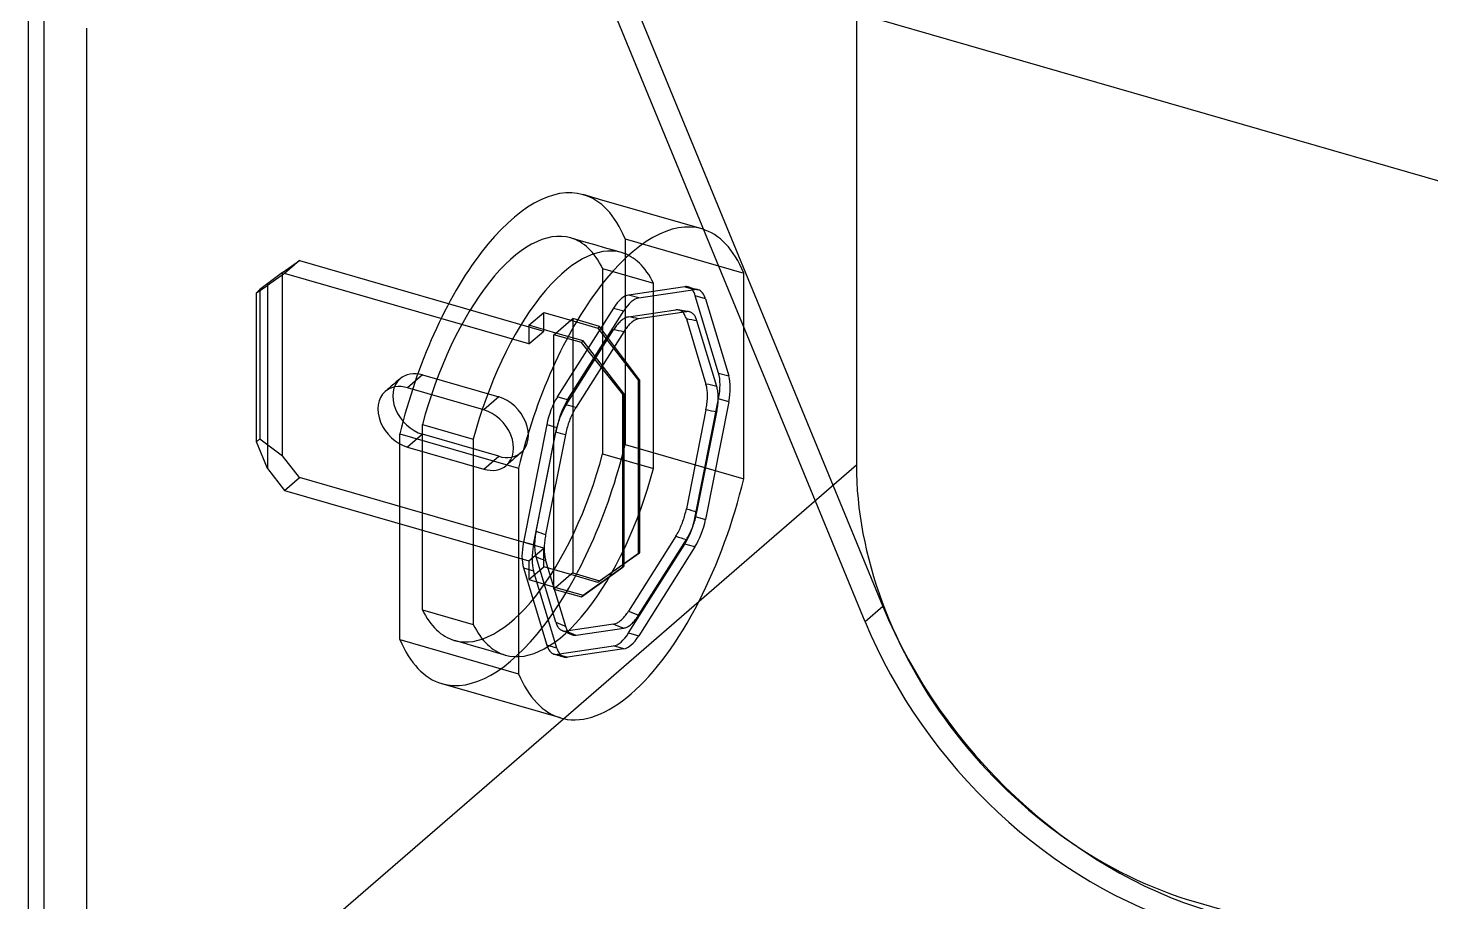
# Model space of a CAD drawing. Header units: millimetres. Extents: x -87 to 25, y -30 to 57.
# Drawn here: x -86.93 to -51.1, y 7 to 29.32 of the extents above; entities that cross this region are included whole.
import ezdxf

# ---------------------------------------------------------------- set-up
doc = ezdxf.new("R2010")
doc.units = ezdxf.units.MM
doc.layers.add('MAIN-1', color=7, linetype='Continuous')
doc.layers.add('MAIN-2', color=7, linetype='Continuous')

msp = doc.modelspace()

# ---------------------------------------------------------------- linework, layer by layer
at = {"layer": 'MAIN-1'}
for p, q in [((-79.364, 33.634), (-15.278, 15.134)), ((-86.926, 30.621), (-86.926, -0.556)), ((-85.426, -1.855), (-85.426, 29.322))]:
    msp.add_line(p, q, dxfattribs=at)
at = {"layer": 'MAIN-2'}
for p, q in [((-65.774, 49.341), (-65.774, 18.164)), ((-73.362, 34.631), (-65.1, 14.55)), ((-65.55, 14.161), (-73.812, 34.241)), ((-86.524, 31.371), (-86.524, 0.194)), ((-72.248, 24.922), (-72.753, 25.068)), ((-71.742, 24.776), (-72.248, 24.922)), ((-71.237, 24.63), (-71.742, 24.776)), ((-70.732, 24.484), (-71.237, 24.63)), ((-70.227, 24.338), (-70.732, 24.484)), ((-69.722, 24.193), (-70.227, 24.338)), ((-72.855, 23.9), (-73.072, 23.963)), ((-72.639, 23.838), (-72.855, 23.9)), ((-72.422, 23.775), (-72.639, 23.838)), ((-72.206, 23.713), (-72.422, 23.775)), ((-71.989, 23.65), (-72.206, 23.713)), ((-71.773, 23.588), (-71.989, 23.65)), ((-71.68, 23.937), (-68.649, 23.062)), ((-71.68, 23.937), (-71.68, 18.687)), ((-80.428, 23.075), (-79.995, 23.383)), ((-79.995, 23.383), (-80.375, 23.054)), ((-79.995, 23.383), (-73.759, 21.583)), ((-80.428, 23.075), (-81.005, 22.642)), ((-80.375, 23.054), (-80.808, 22.746)), ((-80.428, 18.399), (-80.428, 23.075)), ((-74.139, 21.254), (-80.375, 23.054)), ((-72.255, 23.18), (-70.956, 22.805)), ((-72.255, 23.18), (-72.255, 18.449)), ((-68.649, 17.812), (-68.649, 23.062)), ((-81.096, 22.563), (-80.808, 22.746)), ((-81.096, 22.563), (-81.005, 22.642)), ((-81.005, 22.642), (-81.005, 18.832)), ((-80.808, 22.746), (-80.808, 18.07)), ((-70.158, 22.717), (-71.593, 22.504)), ((-71.333, 22.429), (-69.898, 22.642)), ((-70.956, 18.074), (-70.956, 22.805)), ((-70.158, 22.717), (-69.898, 22.642)), ((-70.072, 22.712), (-70.028, 22.699)), ((-70.028, 22.699), (-69.985, 22.687)), ((-69.985, 22.687), (-69.942, 22.674)), ((-69.942, 22.674), (-69.899, 22.662)), ((-69.899, 22.662), (-69.855, 22.649)), ((-69.855, 22.649), (-69.812, 22.637)), ((-81.096, 18.753), (-81.096, 22.563)), ((-71.333, 22.429), (-71.593, 22.504)), ((-69.627, 22.407), (-69.887, 22.482)), ((-69.293, 20.512), (-69.887, 22.482)), ((-69.627, 22.407), (-69.033, 20.437)), ((-74.139, 21.731), (-73.759, 22.06)), ((-73.759, 21.583), (-73.759, 22.06)), ((-73.759, 22.06), (-73.066, 21.86)), ((-73.446, 21.531), (-73.066, 21.86)), ((-71.976, 22.172), (-73.411, 19.9)), ((-73.151, 19.825), (-71.716, 22.097)), ((-73.066, 21.86), (-73.011, 21.907)), ((-73.066, 21.86), (-72.374, 21.66)), ((-72.331, 21.696), (-73.011, 21.907)), ((-73.011, 21.907), (-73.011, 15.412)), ((-71.976, 22.172), (-71.716, 22.097)), ((-71.774, 21.854), (-71.794, 21.836)), ((-71.753, 21.87), (-71.774, 21.854)), ((-71.733, 21.885), (-71.753, 21.87)), ((-71.712, 21.898), (-71.733, 21.885)), ((-71.692, 21.91), (-71.712, 21.898)), ((-71.672, 21.92), (-71.692, 21.91)), ((-71.652, 21.929), (-71.672, 21.92)), ((-71.633, 21.936), (-71.652, 21.929)), ((-71.613, 21.941), (-71.633, 21.936)), ((-71.594, 21.945), (-71.613, 21.941)), ((-71.594, 21.945), (-70.385, 22.125)), ((-71.432, 21.862), (-71.452, 21.85)), ((-71.412, 21.872), (-71.432, 21.862)), ((-71.392, 21.881), (-71.412, 21.872)), ((-71.372, 21.888), (-71.392, 21.881)), ((-71.353, 21.893), (-71.372, 21.888)), ((-71.334, 21.897), (-71.353, 21.893)), ((-70.114, 22.078), (-71.334, 21.897)), ((-70.374, 22.126), (-70.385, 22.125)), ((-70.364, 22.127), (-70.374, 22.126)), ((-70.354, 22.127), (-70.364, 22.127)), ((-70.344, 22.127), (-70.354, 22.127)), ((-70.334, 22.126), (-70.344, 22.127)), ((-70.324, 22.125), (-70.334, 22.126)), ((-70.306, 22.121), (-70.324, 22.125)), ((-70.279, 22.118), (-70.324, 22.125)), ((-70.288, 22.115), (-70.306, 22.121)), ((-70.271, 22.108), (-70.288, 22.115)), ((-70.234, 22.11), (-70.279, 22.118)), ((-70.254, 22.099), (-70.271, 22.108)), ((-70.238, 22.088), (-70.254, 22.099)), ((-70.222, 22.076), (-70.238, 22.088)), ((-70.187, 22.102), (-70.234, 22.11)), ((-70.208, 22.062), (-70.222, 22.076)), ((-70.193, 22.046), (-70.208, 22.062)), ((-70.18, 22.029), (-70.193, 22.046)), ((-70.139, 22.094), (-70.187, 22.102)), ((-70.167, 22.01), (-70.18, 22.029)), ((-70.155, 21.989), (-70.167, 22.01)), ((-70.144, 21.967), (-70.155, 21.989)), ((-70.134, 21.943), (-70.144, 21.967)), ((-70.093, 22.086), (-70.139, 22.094)), ((-70.124, 21.918), (-70.134, 21.943)), ((-70.116, 21.892), (-70.124, 21.918)), ((-70.116, 21.892), (-69.615, 20.231)), ((-70.103, 22.079), (-70.114, 22.078)), ((-70.091, 22.08), (-70.103, 22.079)), ((-70.047, 22.077), (-70.093, 22.086)), ((-70.08, 22.08), (-70.091, 22.08)), ((-70.069, 22.08), (-70.08, 22.08)), ((-70.058, 22.079), (-70.069, 22.08)), ((-70.047, 22.077), (-70.058, 22.079)), ((-70.029, 22.073), (-70.047, 22.077)), ((-70.012, 22.067), (-70.029, 22.073)), ((-69.996, 22.059), (-70.012, 22.067)), ((-69.979, 22.05), (-69.996, 22.059)), ((-69.964, 22.039), (-69.979, 22.05)), ((-69.949, 22.026), (-69.964, 22.039)), ((-69.934, 22.012), (-69.949, 22.026)), ((-69.92, 21.996), (-69.934, 22.012)), ((-69.907, 21.979), (-69.92, 21.996)), ((-69.895, 21.96), (-69.907, 21.979)), ((-69.883, 21.94), (-69.895, 21.96)), ((-69.873, 21.918), (-69.883, 21.94)), ((-69.862, 21.895), (-69.873, 21.918)), ((-69.853, 21.871), (-69.862, 21.895)), ((-69.845, 21.844), (-69.853, 21.871)), ((-73.446, 21.531), (-74.139, 21.731)), ((-74.139, 21.731), (-74.139, 21.254)), ((-74.139, 21.254), (-73.759, 21.583)), ((-73.501, 21.483), (-73.446, 21.531)), ((-72.754, 21.331), (-73.446, 21.531)), ((-73.184, 19.7), (-71.974, 21.616)), ((-71.715, 21.567), (-72.934, 19.636)), ((-72.374, 21.66), (-72.331, 21.696)), ((-72.374, 21.66), (-71.334, 20.32)), ((-71.311, 20.34), (-72.331, 21.696)), ((-71.955, 21.645), (-71.974, 21.616)), ((-71.936, 21.673), (-71.955, 21.645)), ((-71.916, 21.701), (-71.936, 21.673)), ((-71.896, 21.726), (-71.916, 21.701)), ((-71.876, 21.751), (-71.896, 21.726)), ((-71.856, 21.774), (-71.876, 21.751)), ((-71.835, 21.796), (-71.856, 21.774)), ((-71.815, 21.817), (-71.835, 21.796)), ((-71.794, 21.836), (-71.815, 21.817)), ((-71.696, 21.596), (-71.715, 21.567)), ((-71.676, 21.625), (-71.696, 21.596)), ((-71.657, 21.652), (-71.676, 21.625)), ((-71.637, 21.678), (-71.657, 21.652)), ((-71.616, 21.702), (-71.637, 21.678)), ((-71.596, 21.726), (-71.616, 21.702)), ((-71.576, 21.748), (-71.596, 21.726)), ((-71.555, 21.768), (-71.576, 21.748)), ((-71.535, 21.787), (-71.555, 21.768)), ((-71.514, 21.805), (-71.535, 21.787)), ((-71.493, 21.822), (-71.514, 21.805)), ((-71.473, 21.837), (-71.493, 21.822)), ((-71.452, 21.85), (-71.473, 21.837)), ((-69.34, 20.17), (-69.845, 21.844)), ((-72.796, 21.294), (-73.501, 21.483)), ((-73.501, 14.988), (-73.501, 21.483)), ((-72.796, 21.294), (-72.754, 21.331)), ((-71.737, 19.972), (-72.796, 21.294)), ((-71.714, 19.991), (-72.754, 21.331)), ((-76.855, 20.464), (-77.235, 20.135)), ((-76.855, 20.464), (-74.907, 19.901)), ((-69.293, 20.512), (-69.033, 20.437)), ((-77.776, 20.066), (-77.808, 20.038)), ((-77.745, 20.093), (-77.776, 20.066)), ((-77.713, 20.12), (-77.745, 20.093)), ((-77.681, 20.148), (-77.713, 20.12)), ((-77.65, 20.175), (-77.681, 20.148)), ((-77.618, 20.203), (-77.65, 20.175)), ((-77.586, 20.23), (-77.618, 20.203)), ((-77.555, 20.258), (-77.586, 20.23)), ((-77.523, 20.285), (-77.555, 20.258)), ((-77.491, 20.312), (-77.523, 20.285)), ((-77.46, 20.34), (-77.491, 20.312)), ((-77.428, 20.367), (-77.46, 20.34)), ((-75.287, 19.572), (-77.235, 20.135)), ((-71.334, 20.32), (-71.311, 20.34)), ((-71.334, 15.904), (-71.334, 20.32)), ((-71.311, 20.34), (-71.311, 15.923)), ((-69.607, 20.204), (-69.615, 20.231)), ((-69.601, 20.176), (-69.607, 20.204)), ((-69.595, 20.147), (-69.601, 20.176)), ((-69.59, 20.117), (-69.595, 20.147)), ((-69.586, 20.086), (-69.59, 20.117)), ((-69.582, 20.054), (-69.586, 20.086)), ((-69.332, 20.143), (-69.34, 20.17)), ((-69.325, 20.115), (-69.332, 20.143)), ((-69.32, 20.086), (-69.325, 20.115)), ((-69.315, 20.056), (-69.32, 20.086)), ((-74.907, 19.901), (-75.287, 19.572)), ((-73.151, 19.825), (-73.411, 19.9)), ((-71.737, 19.972), (-71.714, 19.991)), ((-71.737, 15.555), (-71.737, 19.972)), ((-71.714, 19.991), (-71.714, 15.575)), ((-69.887, 16.848), (-69.293, 19.849)), ((-69.033, 19.774), (-69.627, 16.773)), ((-69.595, 19.69), (-69.59, 19.729)), ((-69.59, 19.729), (-69.586, 19.767)), ((-69.586, 19.767), (-69.582, 19.805)), ((-69.58, 20.02), (-69.582, 20.054)), ((-69.582, 19.805), (-69.58, 19.843)), ((-69.578, 19.986), (-69.58, 20.02)), ((-69.58, 19.843), (-69.578, 19.88)), ((-69.577, 19.951), (-69.578, 19.986)), ((-69.578, 19.88), (-69.577, 19.916)), ((-69.577, 19.916), (-69.577, 19.951)), ((-69.31, 20.024), (-69.315, 20.056)), ((-69.315, 19.667), (-69.31, 19.705)), ((-69.307, 19.992), (-69.31, 20.024)), ((-69.31, 19.705), (-69.307, 19.743)), ((-69.305, 19.959), (-69.307, 19.992)), ((-69.307, 19.743), (-69.305, 19.781)), ((-69.303, 19.925), (-69.305, 19.959)), ((-69.305, 19.781), (-69.303, 19.818)), ((-69.302, 19.89), (-69.303, 19.925)), ((-69.303, 19.818), (-69.302, 19.854)), ((-69.302, 19.854), (-69.302, 19.89)), ((-69.033, 19.774), (-69.293, 19.849)), ((-73.352, 19.355), (-73.366, 19.317)), ((-73.337, 19.393), (-73.352, 19.355)), ((-73.322, 19.43), (-73.337, 19.393)), ((-73.306, 19.467), (-73.322, 19.43)), ((-73.29, 19.503), (-73.306, 19.467)), ((-73.274, 19.538), (-73.29, 19.503)), ((-73.257, 19.572), (-73.274, 19.538)), ((-73.239, 19.606), (-73.257, 19.572)), ((-73.221, 19.638), (-73.239, 19.606)), ((-73.203, 19.67), (-73.221, 19.638)), ((-73.184, 19.7), (-73.203, 19.67)), ((-73.073, 19.365), (-73.088, 19.327)), ((-73.057, 19.401), (-73.073, 19.365)), ((-73.041, 19.437), (-73.057, 19.401)), ((-73.025, 19.473), (-73.041, 19.437)), ((-73.007, 19.507), (-73.025, 19.473)), ((-72.99, 19.541), (-73.007, 19.507)), ((-72.972, 19.573), (-72.99, 19.541)), ((-72.953, 19.605), (-72.972, 19.573)), ((-72.934, 19.636), (-72.953, 19.605)), ((-69.615, 19.572), (-70.116, 17.043)), ((-69.845, 16.96), (-69.34, 19.509)), ((-69.615, 19.572), (-69.607, 19.612)), ((-69.607, 19.612), (-69.601, 19.651)), ((-69.601, 19.651), (-69.595, 19.69)), ((-69.34, 19.509), (-69.332, 19.549)), ((-69.332, 19.549), (-69.325, 19.589)), ((-69.325, 19.589), (-69.32, 19.628)), ((-69.32, 19.628), (-69.315, 19.667)), ((-76.855, 19.196), (-75.556, 18.821)), ((-76.855, 14.465), (-76.855, 19.196)), ((-73.681, 19.197), (-74.276, 16.196)), ((-74.016, 16.121), (-73.421, 19.122)), ((-73.954, 16.473), (-73.453, 19.002)), ((-73.681, 19.197), (-73.421, 19.122)), ((-73.444, 19.042), (-73.453, 19.002)), ((-73.435, 19.081), (-73.444, 19.042)), ((-73.426, 19.121), (-73.435, 19.081)), ((-73.415, 19.161), (-73.426, 19.121)), ((-73.404, 19.2), (-73.415, 19.161)), ((-73.392, 19.239), (-73.404, 19.2)), ((-73.379, 19.278), (-73.392, 19.239)), ((-73.366, 19.317), (-73.379, 19.278)), ((-73.187, 19.015), (-73.196, 18.975)), ((-73.177, 19.055), (-73.187, 19.015)), ((-73.166, 19.094), (-73.177, 19.055)), ((-73.155, 19.134), (-73.166, 19.094)), ((-73.143, 19.173), (-73.155, 19.134)), ((-73.13, 19.212), (-73.143, 19.173)), ((-73.117, 19.251), (-73.13, 19.212)), ((-73.103, 19.289), (-73.117, 19.251)), ((-73.088, 19.327), (-73.103, 19.289)), ((-81.005, 18.832), (-81.096, 18.753)), ((-80.808, 18.07), (-81.096, 18.753)), ((-81.005, 18.832), (-80.428, 18.399)), ((-77.43, 18.958), (-74.399, 18.083)), ((-77.43, 13.708), (-77.43, 18.958)), ((-76.855, 18.948), (-77.235, 18.619)), ((-74.907, 18.386), (-76.855, 18.948)), ((-75.556, 18.821), (-75.556, 14.09)), ((-73.204, 18.935), (-73.709, 16.386)), ((-73.196, 18.975), (-73.204, 18.935)), ((-71.68, 18.687), (-68.649, 17.812)), ((-79.995, 17.841), (-80.428, 18.399)), ((-77.235, 18.619), (-75.287, 18.056)), ((-75.287, 18.056), (-74.907, 18.386)), ((-74.555, 18.29), (-74.587, 18.263)), ((-74.524, 18.317), (-74.555, 18.29)), ((-74.492, 18.345), (-74.524, 18.317)), ((-74.46, 18.372), (-74.492, 18.345)), ((-74.429, 18.4), (-74.46, 18.372)), ((-74.397, 18.427), (-74.429, 18.4)), ((-74.365, 18.455), (-74.397, 18.427)), ((-74.334, 18.482), (-74.365, 18.455)), ((-72.255, 18.449), (-70.956, 18.074)), ((-80.808, 18.07), (-80.375, 17.512)), ((-74.682, 18.18), (-74.714, 18.153)), ((-74.65, 18.208), (-74.682, 18.18)), ((-74.619, 18.235), (-74.65, 18.208)), ((-74.587, 18.263), (-74.619, 18.235)), ((-74.399, 18.083), (-74.399, 12.833)), ((-69.792, 14.684), (-65.774, 18.164)), ((-80.375, 17.512), (-79.995, 17.841)), ((-73.759, 16.041), (-79.995, 17.841)), ((-80.375, 17.512), (-74.139, 15.712)), ((-70.176, 16.806), (-70.165, 16.845)), ((-70.165, 16.845), (-70.153, 16.884)), ((-70.153, 16.884), (-70.143, 16.924)), ((-70.143, 16.924), (-70.133, 16.964)), ((-70.133, 16.964), (-70.124, 17.004)), ((-70.124, 17.004), (-70.116, 17.043)), ((-69.887, 16.848), (-69.627, 16.773)), ((-69.882, 16.801), (-69.872, 16.84)), ((-69.872, 16.84), (-69.862, 16.88)), ((-69.862, 16.88), (-69.853, 16.92)), ((-69.853, 16.92), (-69.845, 16.96)), ((-70.312, 16.473), (-70.294, 16.507)), ((-70.294, 16.507), (-70.278, 16.542)), ((-70.278, 16.542), (-70.262, 16.578)), ((-70.262, 16.578), (-70.246, 16.615)), ((-70.246, 16.615), (-70.231, 16.652)), ((-70.231, 16.652), (-70.216, 16.69)), ((-70.216, 16.69), (-70.202, 16.728)), ((-70.202, 16.728), (-70.189, 16.767)), ((-70.189, 16.767), (-70.176, 16.806)), ((-70.007, 16.458), (-69.991, 16.494)), ((-69.991, 16.494), (-69.975, 16.53)), ((-69.975, 16.53), (-69.96, 16.568)), ((-69.96, 16.568), (-69.946, 16.606)), ((-69.946, 16.606), (-69.932, 16.644)), ((-69.932, 16.644), (-69.918, 16.683)), ((-69.918, 16.683), (-69.906, 16.722)), ((-69.906, 16.722), (-69.894, 16.761)), ((-69.894, 16.761), (-69.882, 16.801)), ((-74.016, 16.121), (-74.276, 16.196)), ((-73.99, 16.165), (-73.991, 16.129)), ((-73.991, 16.129), (-73.991, 16.093)), ((-73.988, 16.202), (-73.99, 16.165)), ((-73.986, 16.24), (-73.988, 16.202)), ((-73.983, 16.278), (-73.986, 16.24)), ((-73.979, 16.316), (-73.983, 16.278)), ((-73.974, 16.355), (-73.979, 16.316)), ((-73.968, 16.394), (-73.974, 16.355)), ((-73.961, 16.433), (-73.968, 16.394)), ((-73.954, 16.473), (-73.961, 16.433)), ((-73.741, 16.152), (-73.744, 16.114)), ((-73.738, 16.19), (-73.741, 16.152)), ((-73.734, 16.228), (-73.738, 16.19)), ((-73.729, 16.267), (-73.734, 16.228)), ((-73.723, 16.306), (-73.729, 16.267)), ((-73.717, 16.346), (-73.723, 16.306)), ((-73.709, 16.386), (-73.717, 16.346)), ((-70.385, 16.345), (-71.594, 14.429)), ((-71.593, 13.873), (-70.158, 16.145)), ((-71.334, 14.329), (-70.114, 16.259)), ((-70.385, 16.345), (-70.366, 16.375)), ((-70.366, 16.375), (-70.347, 16.407)), ((-70.347, 16.407), (-70.329, 16.44)), ((-70.329, 16.44), (-70.312, 16.473)), ((-69.898, 16.07), (-70.158, 16.145)), ((-70.114, 16.259), (-70.095, 16.29)), ((-70.095, 16.29), (-70.077, 16.322)), ((-70.077, 16.322), (-70.059, 16.354)), ((-70.059, 16.354), (-70.041, 16.388)), ((-70.041, 16.388), (-70.024, 16.422)), ((-70.024, 16.422), (-70.007, 16.458)), ((-74.139, 15.712), (-73.759, 16.041)), ((-73.991, 16.093), (-73.99, 16.059)), ((-73.99, 16.059), (-73.988, 16.025)), ((-73.988, 16.025), (-73.986, 15.991)), ((-73.986, 15.991), (-73.983, 15.959)), ((-73.983, 15.959), (-73.979, 15.928)), ((-73.979, 15.928), (-73.974, 15.898)), ((-73.974, 15.898), (-73.968, 15.869)), ((-73.968, 15.869), (-73.961, 15.841)), ((-73.961, 15.841), (-73.954, 15.814)), ((-73.453, 14.153), (-73.954, 15.814)), ((-73.759, 15.564), (-73.759, 16.041)), ((-73.744, 16.114), (-73.746, 16.077)), ((-73.746, 16.077), (-73.746, 16.041)), ((-73.746, 16.041), (-73.746, 16.005)), ((-73.746, 16.005), (-73.746, 15.97)), ((-73.746, 15.97), (-73.744, 15.936)), ((-73.744, 15.936), (-73.741, 15.903)), ((-73.741, 15.903), (-73.738, 15.871)), ((-73.738, 15.871), (-73.734, 15.839)), ((-73.734, 15.839), (-73.729, 15.809)), ((-73.729, 15.809), (-73.723, 15.78)), ((-73.723, 15.78), (-73.717, 15.752)), ((-71.334, 15.904), (-72.374, 15.164)), ((-72.331, 15.201), (-71.311, 15.923)), ((-71.311, 15.923), (-71.334, 15.904)), ((-69.898, 16.07), (-71.333, 13.798)), ((-74.276, 15.533), (-73.681, 13.563)), ((-74.276, 15.533), (-74.016, 15.458)), ((-74.139, 15.712), (-74.139, 15.235)), ((-74.139, 15.235), (-73.759, 15.564)), ((-73.421, 13.488), (-74.016, 15.458)), ((-73.066, 15.364), (-73.759, 15.564)), ((-73.717, 15.752), (-73.709, 15.725)), ((-73.709, 15.725), (-73.204, 14.051)), ((-73.011, 15.412), (-73.066, 15.364)), ((-73.011, 15.412), (-72.331, 15.201)), ((-72.796, 14.799), (-71.737, 15.555)), ((-72.754, 14.835), (-71.714, 15.575)), ((-71.714, 15.575), (-71.737, 15.555)), ((-74.139, 15.235), (-73.446, 15.035)), ((-73.066, 15.364), (-73.446, 15.035)), ((-72.374, 15.164), (-73.066, 15.364)), ((-72.374, 15.164), (-72.331, 15.201)), ((-73.446, 15.035), (-73.501, 14.988)), ((-73.501, 14.988), (-72.796, 14.799)), ((-73.446, 15.035), (-72.754, 14.835)), ((-72.796, 14.799), (-72.754, 14.835)), ((-76.855, 14.465), (-75.556, 14.09)), ((-73.256, 11.684), (-69.792, 14.684)), ((-71.672, 14.319), (-71.652, 14.345)), ((-71.652, 14.345), (-71.633, 14.372)), ((-71.633, 14.372), (-71.613, 14.4)), ((-71.613, 14.4), (-71.594, 14.429)), ((-65.1, 14.55), (-65.55, 14.161)), ((-73.453, 14.153), (-73.444, 14.126)), ((-73.444, 14.126), (-73.434, 14.1)), ((-73.434, 14.1), (-73.423, 14.076)), ((-73.423, 14.076), (-73.411, 14.053)), ((-73.411, 14.053), (-73.399, 14.032)), ((-73.399, 14.032), (-73.386, 14.013)), ((-73.386, 14.013), (-73.372, 13.995)), ((-73.372, 13.995), (-73.357, 13.979)), ((-73.357, 13.979), (-73.341, 13.965)), ((-73.204, 14.051), (-73.196, 14.024)), ((-73.196, 14.024), (-73.186, 14)), ((-73.186, 14), (-73.176, 13.976)), ((-71.974, 14.1), (-73.184, 13.92)), ((-73.176, 13.976), (-73.165, 13.954)), ((-72.934, 13.817), (-71.715, 13.998)), ((-71.974, 14.1), (-71.955, 14.104)), ((-71.955, 14.104), (-71.936, 14.109)), ((-71.936, 14.109), (-71.916, 14.116)), ((-71.916, 14.116), (-71.896, 14.125)), ((-71.896, 14.125), (-71.876, 14.135)), ((-71.876, 14.135), (-71.856, 14.147)), ((-71.856, 14.147), (-71.835, 14.16)), ((-71.835, 14.16), (-71.815, 14.175)), ((-71.815, 14.175), (-71.794, 14.191)), ((-71.794, 14.191), (-71.774, 14.209)), ((-71.774, 14.209), (-71.753, 14.228)), ((-71.753, 14.228), (-71.733, 14.249)), ((-71.733, 14.249), (-71.712, 14.271)), ((-71.715, 13.998), (-71.696, 14.002)), ((-71.712, 14.271), (-71.692, 14.294)), ((-71.696, 14.002), (-71.676, 14.007)), ((-71.692, 14.294), (-71.672, 14.319)), ((-71.676, 14.007), (-71.657, 14.014)), ((-71.657, 14.014), (-71.637, 14.023)), ((-71.637, 14.023), (-71.616, 14.033)), ((-71.616, 14.033), (-71.596, 14.045)), ((-71.596, 14.045), (-71.576, 14.058)), ((-71.576, 14.058), (-71.555, 14.073)), ((-71.555, 14.073), (-71.535, 14.09)), ((-71.535, 14.09), (-71.514, 14.108)), ((-71.514, 14.108), (-71.493, 14.127)), ((-71.493, 14.127), (-71.473, 14.147)), ((-71.473, 14.147), (-71.452, 14.169)), ((-71.452, 14.169), (-71.432, 14.193)), ((-71.432, 14.193), (-71.412, 14.217)), ((-71.412, 14.217), (-71.392, 14.243)), ((-71.392, 14.243), (-71.372, 14.27)), ((-71.372, 14.27), (-71.353, 14.299)), ((-71.353, 14.299), (-71.334, 14.329)), ((-77.43, 13.708), (-74.399, 12.833)), ((-75.823, 13.62), (-76.039, 13.682)), ((-75.606, 13.557), (-75.823, 13.62)), ((-73.341, 13.965), (-73.325, 13.953)), ((-73.325, 13.953), (-73.308, 13.942)), ((-73.308, 13.942), (-73.291, 13.934)), ((-73.291, 13.934), (-73.274, 13.927)), ((-73.25, 13.916), (-73.291, 13.934)), ((-73.274, 13.927), (-73.257, 13.923)), ((-73.257, 13.923), (-73.239, 13.92)), ((-73.21, 13.899), (-73.25, 13.916)), ((-73.239, 13.92), (-73.221, 13.918)), ((-73.221, 13.918), (-73.203, 13.918)), ((-73.167, 13.881), (-73.21, 13.899)), ((-73.203, 13.918), (-73.184, 13.92)), ((-73.122, 13.863), (-73.167, 13.881)), ((-73.165, 13.954), (-73.153, 13.934)), ((-73.153, 13.934), (-73.141, 13.915)), ((-73.141, 13.915), (-73.128, 13.898)), ((-73.128, 13.898), (-73.114, 13.882)), ((-73.079, 13.845), (-73.122, 13.863)), ((-73.114, 13.882), (-73.099, 13.868)), ((-73.099, 13.868), (-73.084, 13.856)), ((-73.084, 13.856), (-73.068, 13.845)), ((-73.035, 13.828), (-73.079, 13.845)), ((-73.068, 13.845), (-73.052, 13.835)), ((-73.052, 13.835), (-73.035, 13.828)), ((-73.035, 13.828), (-73.019, 13.822)), ((-73.019, 13.822), (-73.003, 13.818)), ((-73.003, 13.818), (-72.987, 13.816)), ((-72.987, 13.816), (-72.97, 13.815)), ((-72.97, 13.815), (-72.952, 13.815)), ((-72.952, 13.815), (-72.934, 13.817)), ((-71.593, 13.873), (-71.333, 13.798)), ((-75.39, 13.495), (-75.606, 13.557)), ((-75.173, 13.432), (-75.39, 13.495)), ((-74.957, 13.37), (-75.173, 13.432)), ((-74.74, 13.307), (-74.957, 13.37)), ((-73.421, 13.488), (-73.681, 13.563)), ((-73.497, 13.333), (-73.453, 13.321)), ((-73.453, 13.321), (-73.41, 13.308)), ((-73.411, 13.328), (-71.976, 13.542)), ((-73.411, 13.328), (-73.151, 13.253)), ((-73.41, 13.308), (-73.367, 13.296)), ((-73.367, 13.296), (-73.323, 13.283)), ((-73.323, 13.283), (-73.28, 13.271)), ((-73.28, 13.271), (-73.237, 13.258)), ((-71.716, 13.467), (-73.151, 13.253)), ((-71.716, 13.467), (-71.976, 13.542)), ((-75.853, 12.432), (-76.358, 12.578)), ((-75.348, 12.286), (-75.853, 12.432)), ((-74.843, 12.14), (-75.348, 12.286)), ((-74.337, 11.994), (-74.843, 12.14)), ((-73.832, 11.848), (-74.337, 11.994)), ((-73.327, 11.703), (-73.832, 11.848)), ((-86.524, 0.194), (-73.256, 11.684)), ((-57.114, 7.004), (6.972, -11.496))]:
    msp.add_line(p, q, dxfattribs=at)
for centre, major_axis, ratio, start_param, end_param in [((-74.555, 18.823), (1.803, 6.245), 0.433013, -0.001826, 1.673671), ((-74.555, 18.823), (1.803, 6.245), 0.433013, -0.497666, -0.001826), ((-71.524, 17.948), (-1.803, -6.245), 0.433013, 3.139767, 4.815264), ((-74.555, 18.823), (1.484, 5.14), 0.433013, -0.001049, 1.622906), ((-71.524, 17.948), (-1.803, -6.245), 0.433013, 2.643927, 3.139767), ((-73.256, 18.448), (-1.484, -5.14), 0.433013, 3.140544, 4.764499), ((-74.555, 18.823), (1.484, 5.14), 0.433013, -0.446901, -0.001049), ((-73.256, 18.448), (-1.484, -5.14), 0.433013, 2.694692, 3.140544), ((-70.349, 21.751), (0.277, 0.961), 0.433013, 0.000007, 0.195304), ((-70.349, 21.751), (0.277, 0.961), 0.433013, -0.590095, 0.000007), ((-70.089, 21.676), (0.277, 0.961), 0.433013, 0.000007, 0.195304), ((-70.089, 21.676), (0.277, 0.961), 0.433013, -0.590095, 0.000007), ((-71.784, 21.538), (0.277, 0.961), 0.433013, 0.195304, 0.980702), ((-71.524, 21.463), (0.277, 0.961), 0.433013, 0.195304, 0.980702), ((-70.832, 12.325), (-5.459, 8.786), 0.765556, -0.62379, -0.593653), ((-73.045, 11.996), (5.349, 9.182), 0.840822, 0.288543, 0.318681), ((-73.045, 11.996), (6.317, 8.489), 0.835873, 0.383814, 0.413951), ((-70.832, 12.325), (-6.193, 8.232), 0.735723, -0.694361, -0.664223), ((-76.855, 19.706), (0.573, -0.661), 0.75, 2.284521, 3.141213), ((-69.755, 19.78), (0.277, 0.961), 0.433013, -1.375493, -0.590095), ((-69.495, 19.705), (0.277, 0.961), 0.433013, -1.375493, -0.590095), ((-77.235, 19.377), (-0.573, 0.661), 0.75, -0.857072, -0.000379), ((-76.855, 19.706), (0.573, -0.661), 0.75, 3.141213, 5.426113), ((-73.962, 15.036), (10.164, 0.661), 0.54168, 1.063757, 1.093894), ((-77.235, 19.377), (-0.573, 0.661), 0.75, -0.000379, 2.284521), ((-74.907, 19.143), (0.573, -0.661), 0.75, -0.000379, 2.284521), ((-73.219, 19.265), (0.277, 0.961), 0.433013, 0.980702, 1.7661), ((-72.959, 19.19), (0.277, 0.961), 0.433013, 0.980702, 1.7661), ((-75.287, 18.814), (-0.573, 0.661), 0.75, 3.141213, 5.426113), ((-68.618, 15.83), (-9.354, 3.903), 0.216439, -1.003195, -0.973058), ((-73.962, 15.036), (10.17, 0.156), 0.487712, 1.091464, 1.121602), ((-68.618, 15.83), (-9.485, 3.564), 0.150694, -1.010441, -0.980303), ((-74.555, 18.823), (1.803, 6.245), 0.433013, 3.139767, 4.815264), ((-74.555, 18.823), (1.484, 5.14), 0.433013, 3.140544, 4.764499), ((-74.907, 19.143), (0.573, -0.661), 0.75, -0.857072, -0.000379), ((-75.287, 18.814), (-0.573, 0.661), 0.75, 2.284521, 3.141213), ((-73.256, 18.448), (-1.484, -5.14), 0.433013, -0.001049, 1.622906), ((-57.114, 15.664), (-6.547, 7.559), 0.75, 0.713724, 1.499123), ((-71.524, 17.948), (-1.803, -6.245), 0.433013, 1.150072, 1.673671), ((-70.349, 16.78), (0.277, 0.961), 0.433013, -2.160891, -1.375493), ((-73.045, 19.665), (9.485, -3.564), 0.150694, -1.200749, -1.170612), ((-70.089, 16.705), (0.277, 0.961), 0.433013, -2.160891, -1.375493), ((-73.814, 16.265), (0.277, 0.961), 0.433013, 1.7661, 2.551498), ((-73.554, 16.19), (0.277, 0.961), 0.433013, 1.7661, 2.551498), ((-67.701, 20.459), (-10.17, -0.156), 0.487712, 0.901155, 0.931293), ((-73.045, 19.665), (9.354, -3.903), 0.216439, -1.193504, -1.163366), ((-67.701, 20.459), (-10.164, -0.661), 0.54168, 0.873448, 0.903586), ((-74.555, 18.823), (1.484, 5.14), 0.433013, 2.694692, 3.140544), ((-71.524, 17.948), (-1.803, -6.245), 0.433013, 0.025933, 1.150072), ((-70.832, 23.17), (6.193, -8.232), 0.735723, -0.884669, -0.854532), ((-56.664, 16.054), (-7.038, 8.127), 0.75, 1.150522, 2.274815), ((-73.256, 18.448), (-1.484, -5.14), 0.433013, -0.446901, -0.001049), ((-68.618, 23.499), (-6.317, -8.489), 0.835873, 0.193505, 0.223643), ((-70.832, 23.17), (5.459, -8.786), 0.765556, -0.814099, -0.783961), ((-57.114, 15.664), (7.038, -8.127), 0.75, -1.991071, -0.866778), ((-74.555, 18.823), (1.803, 6.245), 0.433013, 2.643927, 3.139767), ((-68.618, 23.499), (-5.349, -9.182), 0.840822, 0.098234, 0.128372), ((-71.784, 14.507), (0.277, 0.961), 0.433013, -2.946289, -2.160891), ((-71.524, 14.432), (0.277, 0.961), 0.433013, -2.946289, -2.160891), ((-73.219, 14.294), (0.277, 0.961), 0.433013, 2.551498, 3.141599), ((-73.219, 14.294), (0.277, 0.961), 0.433013, -3.141586, -2.946289), ((-72.959, 14.219), (0.277, 0.961), 0.433013, 2.551498, 3.141599), ((-72.959, 14.219), (0.277, 0.961), 0.433013, -3.141586, -2.946289), ((-71.524, 17.948), (-1.803, -6.245), 0.433013, -0.497666, -0.000003), ((-71.524, 17.948), (-1.803, -6.245), 0.433013, -0.000003, 0.025933), ((-57.114, 15.664), (-6.547, 7.559), 0.75, 1.499123, 2.284521)]:
    msp.add_ellipse(centre, major_axis=major_axis, ratio=ratio, start_param=start_param, end_param=end_param, dxfattribs=at)

doc.saveas('drawing.dxf')
